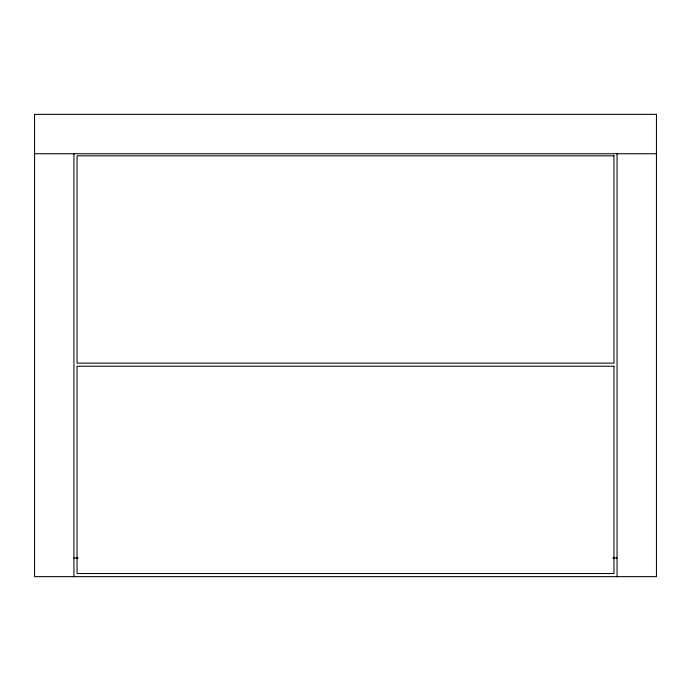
<?xml version="1.0" encoding="UTF-8"?>
<svg xmlns="http://www.w3.org/2000/svg" width="691" height="691" viewBox="0 0 691 691"><rect width="100%" height="100%" fill="white"/><g stroke="black" fill="none" stroke-linecap="round" stroke-linejoin="round"><path stroke-width="1.04" d="M34.55 153.748L656.45 153.748M73.937 557.982L78.247 557.982M612.753 557.982L617.063 557.982M617.063 153.488L617.063 576.639M73.937 153.488L73.937 576.639M656.45 114.361L34.55 114.361L34.55 576.639L656.45 576.639L656.45 114.361M613.953 155.821L77.047 155.821L77.047 363.12L613.953 363.12L613.953 155.821M613.953 366.23L77.047 366.23L77.047 573.53L613.953 573.53L613.953 366.23"/></g></svg>
